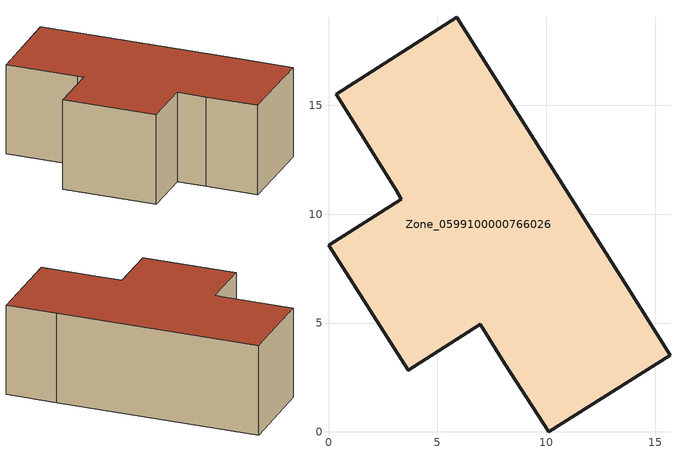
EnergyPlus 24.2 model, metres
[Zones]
Zone_0599100000766026
 floor ground (C_G): 13.72,6.66 15.68,3.52 10.11,0 8.1,3.14 6.97,4.93 3.65,2.83 0,8.57 3.33,10.69 3.11,11.09 0.36,15.49 5.89,19.05 z0
 wall outside (C_F): 0,8.57 3.65,2.83 6.97,4.93 8.1,3.14 10.11,0 15.68,3.52 13.72,6.66 5.89,19.05 0.36,15.49 3.11,11.09 3.33,10.69 0,8.57 z0:6.65
 roof outside (C_R): 3.11,11.09 3.33,10.69 0,8.57 3.65,2.83 6.97,4.93 8.1,3.14 10.11,0 15.68,3.52 13.72,6.66 5.89,19.05 0.36,15.49 z6.65
[BUILDING]
Pand.0599100000766026: North Axis=0; Terrain=City; Loads Convergence Tolerance Value=0.04; Temperature Convergence Tolerance Value=0.4; Solar Distribution=FullExterior; Maximum Number of Warmup Days=25; Minimum Number of Warmup Days=1
[Site:Location]
Rotterdam.The.Hague.AP_ZH_NLD Design_Conditions: Latitude=51.96; Longitude=4.45; Time Zone=1; Elevation=-4.5
[SITE:GROUNDTEMPERATURE:BUILDINGSURFACE]
18, 18, 18, 18, 18, 18, 18, 18, 18, 18, 18, 18
[MATERIAL] Thermal Absorptance=0.9; Solar Absorptance=0.7; Visible Absorptance=0.7
Name | Roughness | Thickness | Conductivity | Density | Specific Heat
G.D.2006-2014 | MediumSmooth | 0.15 | 0.06 | 540 | 1210
F.D.2006-2014 | Rough | 0.3 | 0.12 | 1920 | 840
R.D.2006-2014 | MediumRough | 0.2 | 0.08 | 1500 | 1000
[CONSTRUCTION]
C_G: G.D.2006-2014
C_F: F.D.2006-2014
C_R: R.D.2006-2014
[ZONE]
Zone_0599100000766026: Type=1; Multiplier=1; Ceiling Height=Autocalculate; Volume=Autocalculate; Floor Area=autocalculate; Part of Total Floor Area=Yes
[ZONEINFILTRATION:DESIGNFLOWRATE]
Infil_Zone_0599100000766026: Zone or ZoneList or Space or SpaceList=Zone_0599100000766026; Schedule=AlwaysOn; Design Flow Rate Calculation Method=Flow/Area; Flow Rate per Floor Area=0.0021; Constant Term Coefficient=1; Temperature Term Coefficient=0; Velocity Term Coefficient=0; Velocity Squared Term Coefficient=0
[HVACTEMPLATE:ZONE:IDEALLOADSAIRSYSTEM]
Zone_0599100000766026: Maximum Heating Supply Air Temperature=50; Minimum Cooling Supply Air Temperature=13; Maximum Heating Supply Air Humidity Ratio=0.0156; Minimum Cooling Supply Air Humidity Ratio=0.0077; Heating Limit=NoLimit; Cooling Limit=NoLimit; Dehumidification Control Type=ConstantSensibleHeatRatio; Cooling Sensible Heat Ratio=0.7; Dehumidification Setpoint=60; Humidification Control Type=None; Humidification Setpoint=30; Outdoor Air Method=None; Outdoor Air Flow Rate per Person=0.00944; Outdoor Air Flow Rate per Zone Floor Area=0; Outdoor Air Flow Rate per Zone=0; Demand Controlled Ventilation Type=None; Outdoor Air Economizer Type=NoEconomizer; Heat Recovery Type=None; Sensible Heat Recovery Effectiveness=0.7; Latent Heat Recovery Effectiveness=0.65
[ZONECONTROL:THERMOSTAT]
ThermostatControl_Zone_0599100000766026: Zone or ZoneList=Zone_0599100000766026; Control Type Schedule=DualSetpointControlType; Control 1=Thermostat_Zone_0599100000766026; Temperature Difference Between Cutout And Setpoint=0
[THERMOSTATSETPOINT:DUALSETPOINT]
Thermostat_Zone_0599100000766026: Heating Setpoint Temperature Schedule=HeatingSetpoint_Zone_0599100000766026; Cooling Setpoint Temperature Schedule=CoolingSetpoint_Zone_0599100000766026
[SCHEDULE:COMPACT]
HeatingSetpoint_Zone_0599100000766026: Through: 12/31, For: AllDays, Until: 24:00, 21
CoolingSetpoint_Zone_0599100000766026: Through: 12/31, For: AllDays, Until: 24:00, 24
DualSetpointControlType: Through: 12/31, For: AllDays, Until: 24:00, 4
AlwaysOn: Through: 12/31, For: AllDays, Until: 24:00, 1
